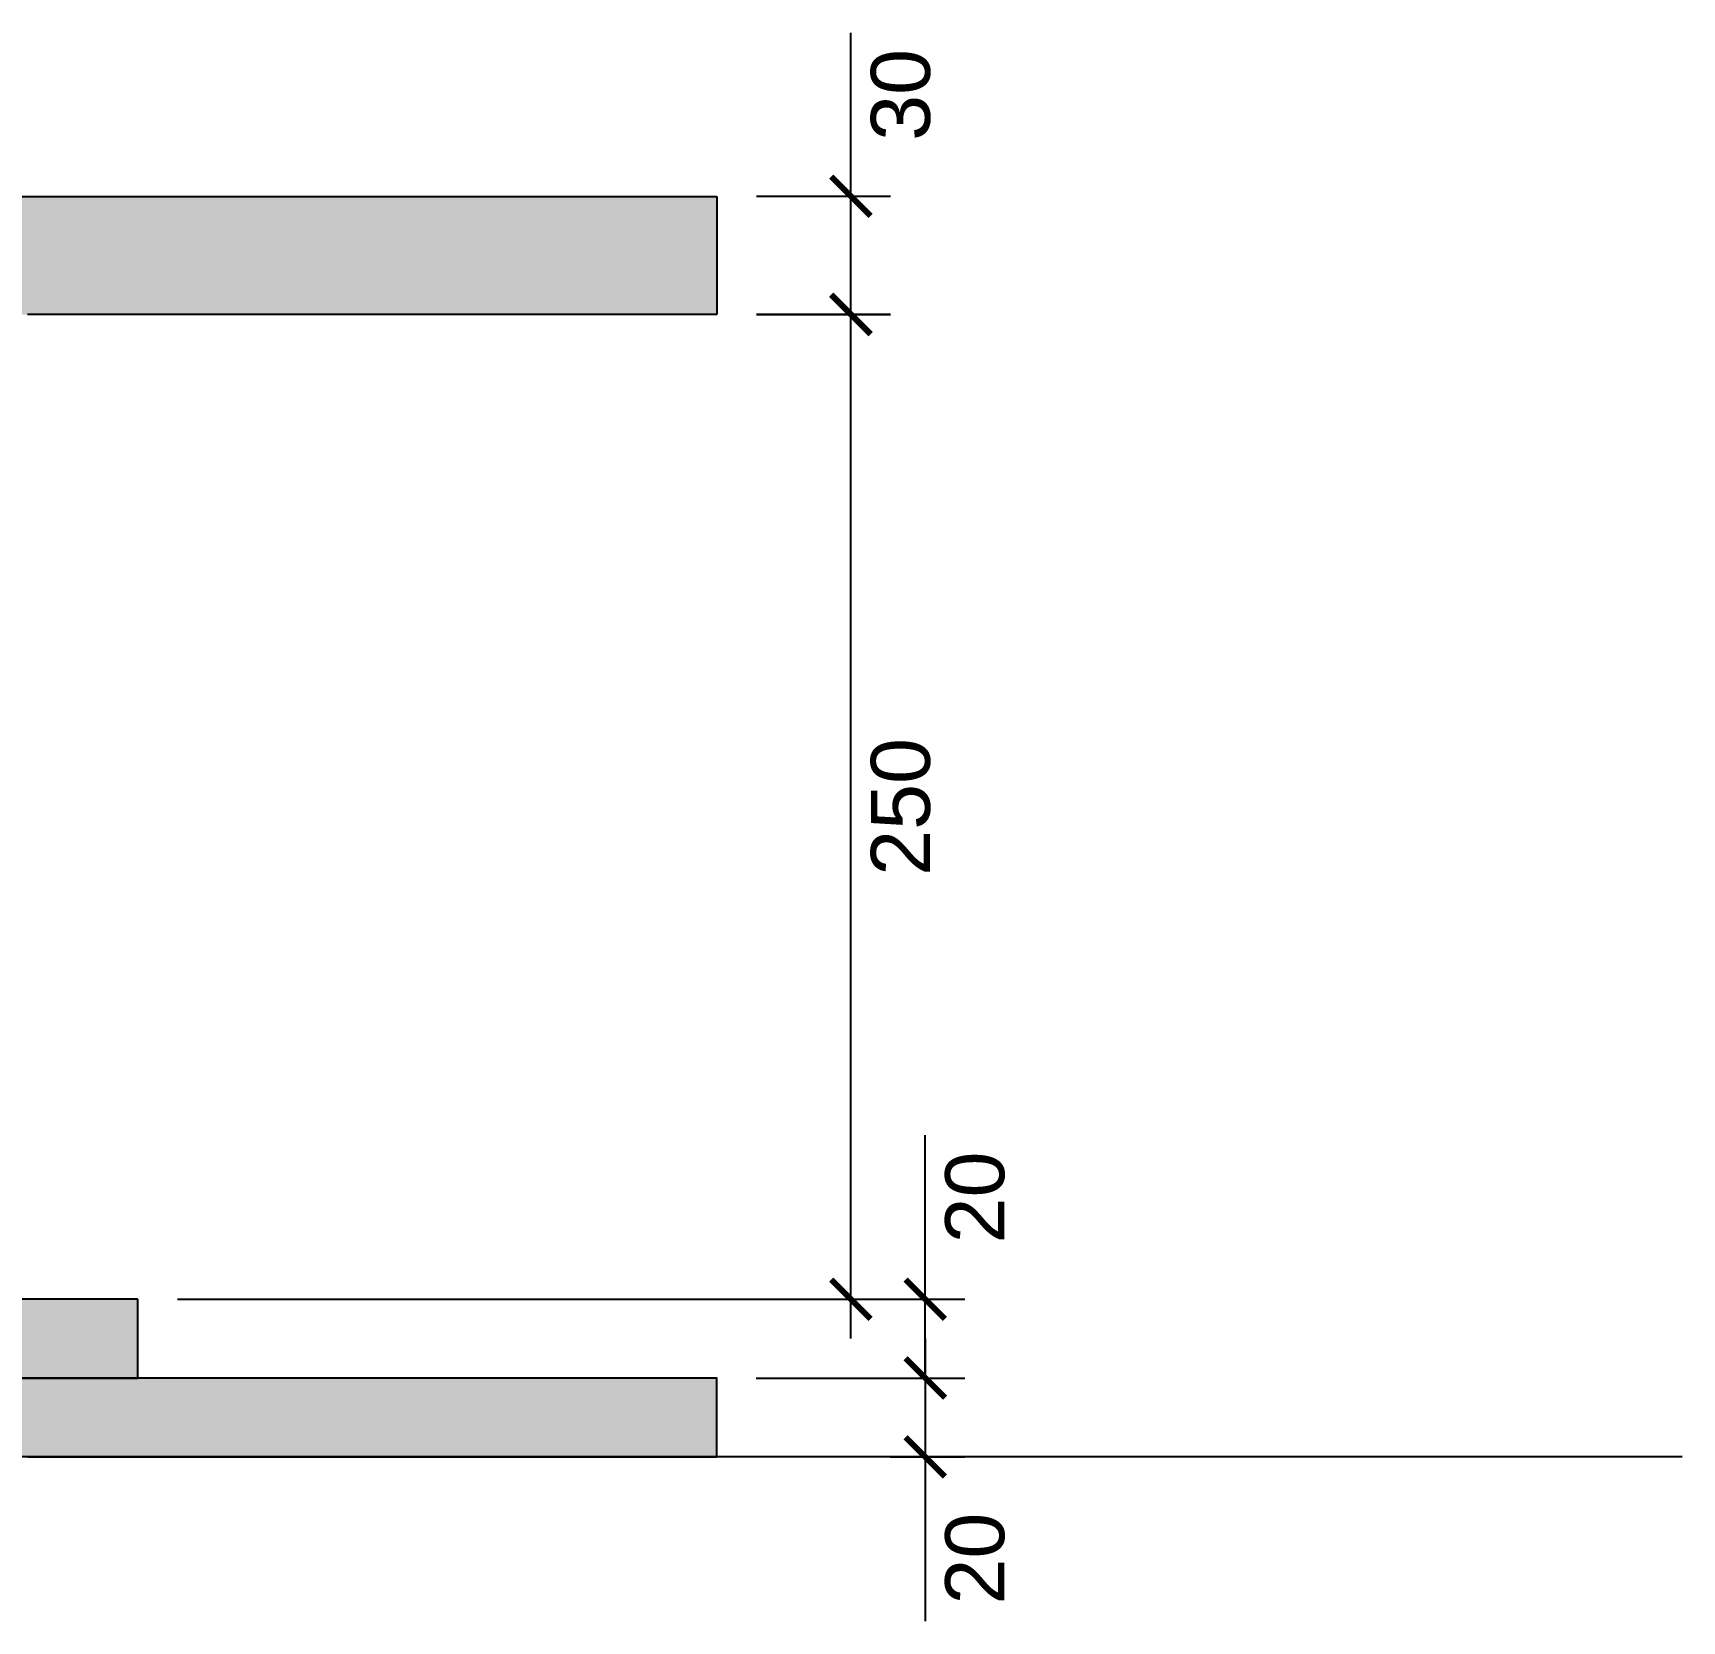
# Model space of a CAD drawing. Header units: centimetres. Extents: x -3096 to 17897, y -3131 to 15798.
# Drawn here: x 7355.5 to 7774.2, y 2072.1 to 2475.3 of the extents above; entities that cross this region are included whole.
import ezdxf

# ---------------------------------------------------------------- set-up
doc = ezdxf.new("R2010")
doc.units = ezdxf.units.CM
doc.layers.add('A-ANNO SYMB', color=3, linetype='Continuous', lineweight=13)
doc.layers.add('Riempimenti', color=4, linetype='Continuous')
doc.styles.get("Standard").update_dxf_attribs({"font": 'arial.ttf'})
doc.dimstyles.new('1_100', dxfattribs={"dimtxt": 15, "dimasz": 10, "dimexe": 10, "dimexo": 10, "dimgap": 5, "dimtad": 2, "dimdec": 0, "dimtxsty": 'Standard', "dimblk": 'ARCHTICK', "dimcen": 2.5, "dimdle": 10, "dimadec": 0, "dimazin": 0, "dimtfac": 1, "dimtdec": 0, "dimtmove": 0, "dimatfit": 3, "dimldrblk": 'ARCHTICK', "dimfxl": 1, "dimarcsym": 0})

# ---------------------------------------------------------------- blocks, each defined once
blk = doc.blocks.new('_ArchTick')
at = {"color": 0, "linetype": 'ByBlock', "const_width": 0.15}
blk.add_lwpolyline([(-0.5, -0.5), (0.5, 0.5)], dxfattribs=at)
blk = doc.blocks.new('*D52')
at = {"layer": 'A-ANNO SYMB', "color": 0, "lineweight": -2, "transparency": 16777216}
for p, q in [((7563.18, 2433.85), (7563.18, 2475.27)), ((7563.18, 2403.85), (7563.18, 2443.85)), ((7539.16, 2433.85), (7573.18, 2433.85)), ((7539.16, 2403.85), (7573.18, 2403.85))]:
    blk.add_line(p, q, dxfattribs=at)
at = {"layer": 'Defpoints', "color": 0, "transparency": 16777216}
for p in [(7529.16, 2433.85), (7529.16, 2403.85), (7563.18, 2403.85)]:
    blk.add_point(p, dxfattribs=at)
at = {"layer": 'A-ANNO SYMB', "color": 0, "lineweight": -2, "transparency": 16777216, "xscale": 10, "yscale": 10, "zscale": 10}
for p, rotation in [((7563.18, 2433.85), 90), ((7563.18, 2403.85), 270)]:
    blk.add_blockref('_ArchTick', p, dxfattribs=dict(at, rotation=rotation))
at = {"layer": 'A-ANNO SYMB', "color": 0, "transparency": 16777216, "insert": (7575.85, 2459.56), "char_height": 15, "attachment_point": 5, "rotation": 90}
blk.add_mtext('30', dxfattribs=at)
blk = doc.blocks.new('*D108')
at = {"layer": 'A-ANNO SYMB', "color": 0, "lineweight": -2, "transparency": 16777216}
for p, q in [((7582.05, 2143.79), (7582.05, 2113.79)), ((7539.15, 2133.79), (7592.05, 2133.79)), ((7573.17, 2113.79), (7592.05, 2113.79)), ((7582.05, 2113.79), (7582.05, 2072.1))]:
    blk.add_line(p, q, dxfattribs=at)
at = {"layer": 'Defpoints', "color": 0, "transparency": 16777216}
for p in [(7529.15, 2133.79), (7563.17, 2113.79), (7582.05, 2113.79)]:
    blk.add_point(p, dxfattribs=at)
at = {"layer": 'A-ANNO SYMB', "color": 0, "lineweight": -2, "transparency": 16777216, "xscale": 10, "yscale": 10, "zscale": 10}
for p, rotation in [((7582.05, 2133.79), 90), ((7582.05, 2113.79), 270)]:
    blk.add_blockref('_ArchTick', p, dxfattribs=dict(at, rotation=rotation))
at = {"layer": 'A-ANNO SYMB', "color": 0, "transparency": 16777216, "insert": (7594.71, 2087.95), "char_height": 15, "attachment_point": 5, "rotation": 90}
blk.add_mtext('20', dxfattribs=at)
blk = doc.blocks.new('*D110')
at = {"layer": 'A-ANNO SYMB', "color": 0, "lineweight": -2, "transparency": 16777216}
for p, q in [((7563.18, 2143.79), (7563.18, 2413.79)), ((7539.16, 2403.79), (7573.18, 2403.79)), ((7392.18, 2153.79), (7573.18, 2153.79))]:
    blk.add_line(p, q, dxfattribs=at)
at = {"layer": 'Defpoints', "color": 0, "transparency": 16777216}
for p in [(7529.16, 2403.79), (7563.18, 2403.79), (7382.18, 2153.79)]:
    blk.add_point(p, dxfattribs=at)
at = {"layer": 'A-ANNO SYMB', "color": 0, "lineweight": -2, "transparency": 16777216, "xscale": 10, "yscale": 10, "zscale": 10}
for p, rotation in [((7563.18, 2403.79), 90), ((7563.18, 2153.79), 270)]:
    blk.add_blockref('_ArchTick', p, dxfattribs=dict(at, rotation=rotation))
at = {"layer": 'A-ANNO SYMB', "color": 0, "transparency": 16777216, "insert": (7575.84, 2278.79), "char_height": 15, "attachment_point": 5, "rotation": 90}
blk.add_mtext('250', dxfattribs=at)
blk = doc.blocks.new('*D111')
at = {"layer": 'A-ANNO SYMB', "color": 0, "lineweight": -2, "transparency": 16777216}
for p, q in [((7582.05, 2153.79), (7582.05, 2195.48)), ((7582.05, 2133.79), (7582.05, 2163.79)), ((7392.18, 2153.79), (7592.05, 2153.79)), ((7539.15, 2133.79), (7592.05, 2133.79))]:
    blk.add_line(p, q, dxfattribs=at)
at = {"layer": 'Defpoints', "color": 0, "transparency": 16777216}
for p in [(7382.18, 2153.79), (7529.15, 2133.79), (7582.05, 2133.79)]:
    blk.add_point(p, dxfattribs=at)
at = {"layer": 'A-ANNO SYMB', "color": 0, "lineweight": -2, "transparency": 16777216, "xscale": 10, "yscale": 10, "zscale": 10}
for p, rotation in [((7582.05, 2153.79), 90), ((7582.05, 2133.79), 270)]:
    blk.add_blockref('_ArchTick', p, dxfattribs=dict(at, rotation=rotation))
at = {"layer": 'A-ANNO SYMB', "color": 0, "transparency": 16777216, "insert": (7594.71, 2179.64), "char_height": 15, "attachment_point": 5, "rotation": 90}
blk.add_mtext('20', dxfattribs=at)

msp = doc.modelspace()

# ---------------------------------------------------------------- hatches: boundary and pattern name
at = {"layer": 'Riempimenti', "transparency": 33554462}
h = msp.add_hatch(color=256, dxfattribs=at)
h.dxf.hatch_style = 1
h.paths.add_polyline_path([(7529.16, 2433.79), (6574.15, 2433.79), (6574.15, 2413.79), (6574.15, 2403.79), (7354.15, 2403.79), (7529.16, 2403.79)])
h.paths.add_polyline_path([(7382.18, 2153.79), (6574.15, 2153.79), (6574.15, 2133.79), (7382.18, 2133.79)])
h.paths.add_polyline_path([(7529.15, 2133.79), (6574.15, 2133.79), (6574.15, 2113.79), (7529.15, 2113.79)])
h.paths.add_polyline_path([(6954.37, 2403.79), (6949.15, 2403.79), (6949.15, 2153.79), (6954.37, 2153.79)])
h.paths.add_polyline_path([(7249.15, 2403.79), (7244.15, 2403.79), (7244.15, 2153.79), (7249.15, 2153.79)])

# ---------------------------------------------------------------- linework, layer by layer
for p, q in [((6574.15, 2433.79), (7529.16, 2433.79)), ((7529.16, 2433.79), (7529.16, 2403.79)), ((7529.16, 2403.79), (7354.15, 2403.79)), ((7774.15, 2113.79), (5914.15, 2113.79))]:
    msp.add_line(p, q)
msp.add_lwpolyline([(7382.18, 2153.79), (6574.15, 2153.79), (6574.15, 2133.79), (7382.18, 2133.79)], close=True)
msp.add_lwpolyline([(7354.15, 2113.79), (7529.15, 2113.79), (7529.15, 2133.79), (6574.15, 2133.79)])

# ---------------------------------------------------------------- dimensions: what is measured, and where the dimension line sits
at = {"layer": 'A-ANNO SYMB'}
for base, p1, p2, picture, middle in [((7563.18, 2403.85), (7529.16, 2433.85), (7529.16, 2403.85), '*D52', (7563.18, 2459.56)), ((7582.05, 2133.79), (7382.18, 2153.79), (7529.15, 2133.79), '*D111', (7582.05, 2179.64)), ((7582.05, 2113.79), (7529.15, 2133.79), (7563.17, 2113.79), '*D108', (7582.05, 2087.95))]:
    dim = msp.add_linear_dim(base=base, p1=p1, p2=p2, angle=90, dimstyle='1_100', dxfattribs=at)
    dim.commit()
    dim.dimension.update_dxf_attribs({"geometry": picture, "text_midpoint": middle, "dimtype": 160})
dim = msp.add_linear_dim(base=(7563.18, 2403.79), p1=(7382.18, 2153.79), p2=(7529.16, 2403.79), angle=90, dimstyle='1_100', dxfattribs=at)
dim.commit()
dim.dimension.update_dxf_attribs({"geometry": '*D110', "text_midpoint": (7575.84, 2278.79)})

doc.saveas('drawing.dxf')
